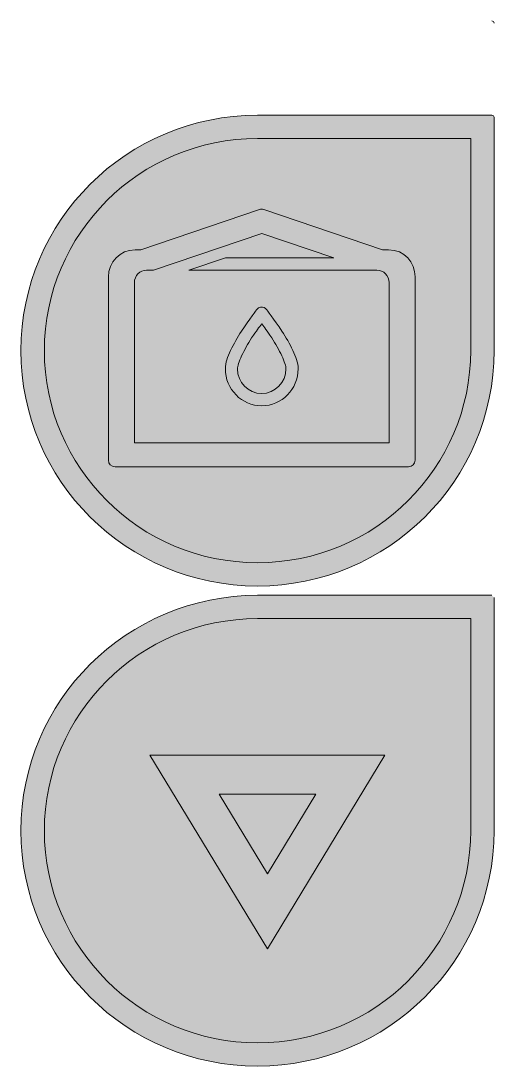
# Model space of a CAD drawing. Header units: inches. Extents: x 130 to 232, y 291 to 515.
import ezdxf

# ---------------------------------------------------------------- set-up
doc = ezdxf.new("R2010")
doc.units = ezdxf.units.IN
doc.header["$MEASUREMENT"] = 0
doc.layers.add('Camada 1', color=7, linetype='Continuous')

# ---------------------------------------------------------------- blocks, each defined once
blk = doc.blocks.new('block 2')
at = {"layer": 'Camada 1', "lineweight": 0}
blk.add_open_spline([(231.5, 514.5), (231.5, 514.78), (231.27, 515), (231, 515)], degree=3, dxfattribs=at)
blk = doc.blocks.new('block 3')
at = {"layer": 'Camada 1', "lineweight": 0}
blk.add_open_spline([(231.5, 494.26), (231.5, 494.54), (231.27, 494.76), (231, 494.76)], degree=3, dxfattribs=at)
blk = doc.blocks.new('block 4')
at = {"layer": 'Camada 1', "true_color": 0x146432}
h = blk.add_hatch(color=109, dxfattribs=at)
h.dxf.hatch_style = 2
edge = h.paths.add_edge_path()
edge.add_spline(control_points=[(231.5, 494.26), (231.5, 494.26), (231.5, 444.26), (231.5, 444.26), (231.5, 416.37), (208.79, 393.76), (180.77, 393.76), (152.75, 393.76), (130.04, 416.37), (130.04, 444.26), (130.04, 472.15), (152.75, 494.76), (180.77, 494.76), (180.77, 494.76), (231, 494.76), (231, 494.76)], knot_values=[0, 0, 0, 0, 1, 1, 1, 2, 2, 2, 3, 3, 3, 4, 4, 4, 5, 5, 5, 5], degree=3, periodic=0)
edge.add_line((231, 494.76), (231.5, 494.26))
at = {"layer": 'Camada 1', "lineweight": 0}
blk.add_open_spline([(231.5, 494.26), (231.5, 494.26), (231.5, 444.26), (231.5, 444.26), (231.5, 416.37), (208.79, 393.76), (180.77, 393.76), (152.75, 393.76), (130.04, 416.37), (130.04, 444.26), (130.04, 472.15), (152.75, 494.76), (180.77, 494.76), (180.77, 494.76), (231, 494.76), (231, 494.76)], degree=3, knots=[0, 0, 0, 0, 1, 1, 1, 2, 2, 2, 3, 3, 3, 4, 4, 4, 5, 5, 5, 5], dxfattribs=at)
blk = doc.blocks.new('block 5')
at = {"layer": 'Camada 1', "true_color": 0x8cbe28}
h = blk.add_hatch(color=62, dxfattribs=at)
h.dxf.hatch_style = 2
edge = h.paths.add_edge_path()
edge.add_spline(control_points=[(226.48, 489.76), (226.48, 489.76), (226.48, 444.26), (226.48, 444.26), (226.48, 419.13), (206.02, 398.76), (180.77, 398.76), (155.53, 398.76), (135.07, 419.13), (135.07, 444.26), (135.07, 469.39), (155.53, 489.76), (180.77, 489.76), (180.77, 489.76), (226.48, 489.76), (226.48, 489.76)], knot_values=[0, 0, 0, 0, 1, 1, 1, 2, 2, 2, 3, 3, 3, 4, 4, 4, 5, 5, 5, 5], degree=3, periodic=1)
at = {"layer": 'Camada 1', "lineweight": 0}
blk.add_open_spline([(226.48, 489.76), (226.48, 489.76), (226.48, 444.26), (226.48, 444.26), (226.48, 419.13), (206.02, 398.76), (180.77, 398.76), (155.53, 398.76), (135.07, 419.13), (135.07, 444.26), (135.07, 469.39), (155.53, 489.76), (180.77, 489.76), (180.77, 489.76), (226.48, 489.76), (226.48, 489.76)], degree=3, knots=[0, 0, 0, 0, 1, 1, 1, 2, 2, 2, 3, 3, 3, 4, 4, 4, 5, 5, 5, 5], dxfattribs=at)
blk = doc.blocks.new('block 6')
at = {"layer": 'Camada 1', "true_color": 0x146432}
h = blk.add_hatch(color=109, dxfattribs=at)
h.dxf.hatch_style = 2
edge = h.paths.add_edge_path()
edge.add_spline(control_points=[(231.5, 391.26), (231.5, 391.26), (231.5, 341.26), (231.5, 341.26), (231.5, 313.37), (208.79, 290.76), (180.77, 290.76), (152.75, 290.76), (130.04, 313.37), (130.04, 341.26), (130.04, 369.15), (152.75, 391.76), (180.77, 391.76), (180.77, 391.76), (231, 391.76), (231, 391.76)], knot_values=[0, 0, 0, 0, 1, 1, 1, 2, 2, 2, 3, 3, 3, 4, 4, 4, 5, 5, 5, 5], degree=3, periodic=0)
edge.add_line((231, 391.76), (231.5, 391.26))
at = {"layer": 'Camada 1', "lineweight": 0}
blk.add_open_spline([(231.5, 391.26), (231.5, 391.26), (231.5, 341.26), (231.5, 341.26), (231.5, 313.37), (208.79, 290.76), (180.77, 290.76), (152.75, 290.76), (130.04, 313.37), (130.04, 341.26), (130.04, 369.15), (152.75, 391.76), (180.77, 391.76), (180.77, 391.76), (231, 391.76), (231, 391.76)], degree=3, knots=[0, 0, 0, 0, 1, 1, 1, 2, 2, 2, 3, 3, 3, 4, 4, 4, 5, 5, 5, 5], dxfattribs=at)
blk = doc.blocks.new('block 7')
at = {"layer": 'Camada 1', "true_color": 0x8cbe28}
h = blk.add_hatch(color=62, dxfattribs=at)
h.dxf.hatch_style = 2
edge = h.paths.add_edge_path()
edge.add_spline(control_points=[(226.48, 386.76), (226.48, 386.76), (226.48, 341.26), (226.48, 341.26), (226.48, 316.13), (206.02, 295.76), (180.77, 295.76), (155.53, 295.76), (135.07, 316.13), (135.07, 341.26), (135.07, 366.39), (155.53, 386.76), (180.77, 386.76), (180.77, 386.76), (226.48, 386.76), (226.48, 386.76)], knot_values=[0, 0, 0, 0, 1, 1, 1, 2, 2, 2, 3, 3, 3, 4, 4, 4, 5, 5, 5, 5], degree=3, periodic=1)
at = {"layer": 'Camada 1', "lineweight": 0}
blk.add_open_spline([(226.48, 386.76), (226.48, 386.76), (226.48, 341.26), (226.48, 341.26), (226.48, 316.13), (206.02, 295.76), (180.77, 295.76), (155.53, 295.76), (135.07, 316.13), (135.07, 341.26), (135.07, 366.39), (155.53, 386.76), (180.77, 386.76), (180.77, 386.76), (226.48, 386.76), (226.48, 386.76)], degree=3, knots=[0, 0, 0, 0, 1, 1, 1, 2, 2, 2, 3, 3, 3, 4, 4, 4, 5, 5, 5, 5], dxfattribs=at)

msp = doc.modelspace()

# ---------------------------------------------------------------- linework, layer by layer
at = {"layer": 'Camada 1', "lineweight": 0}
for points in [[(208.1, 357.48), (200.69, 357.48), (157.7, 357.48), (182.9, 315.95), (208.1, 357.48)], [(193.27, 349.11), (182.89, 332.02), (172.52, 349.11), (193.27, 349.11)]]:
    msp.add_lwpolyline(points, dxfattribs=at)
for points, knots in [([(181.54, 474.62), (181.43, 474.6), (181.33, 474.57), (181.23, 474.52), (181.23, 474.52), (155.76, 465.89), (155.76, 465.89), (155.76, 465.89), (154.51, 465.89), (154.51, 465.89), (151.36, 465.89), (148.79, 463.26), (148.79, 460.07), (148.79, 460.07), (148.79, 420.78), (148.79, 420.78), (148.79, 419.98), (149.43, 419.33), (150.22, 419.33), (150.22, 419.33), (213.13, 419.33), (213.13, 419.33), (213.92, 419.33), (214.56, 419.98), (214.56, 420.78), (214.56, 420.78), (214.56, 460.07), (214.56, 460.07), (214.56, 463.26), (212.3, 465.89), (208.84, 465.89), (208.84, 465.89), (207.59, 465.89), (207.59, 465.89), (207.59, 465.89), (182.12, 474.52), (182.12, 474.52), (181.94, 474.6), (181.74, 474.63), (181.54, 474.62)], [0, 0, 0, 0, 1, 1, 1, 2, 2, 2, 3, 3, 3, 4, 4, 4, 5, 5, 5, 6, 6, 6, 7, 7, 7, 8, 8, 8, 9, 9, 9, 10, 10, 10, 11, 11, 11, 12, 12, 12, 13, 13, 13, 13]), ([(181.67, 469.42), (181.67, 469.42), (197.11, 464.17), (197.11, 464.17), (197.11, 464.17), (173.88, 464.17), (173.88, 464.17), (173.88, 464.17), (166.08, 461.52), (166.08, 461.52), (166.08, 461.52), (206.37, 461.52), (206.37, 461.52), (207.83, 461.52), (208.97, 460.35), (208.97, 458.87), (208.97, 458.87), (208.97, 424.48), (208.97, 424.48), (208.97, 424.48), (154.38, 424.48), (154.38, 424.48), (154.38, 424.48), (154.38, 458.87), (154.38, 458.87), (154.38, 460.35), (155.52, 461.52), (156.98, 461.52), (156.98, 461.52), (158.28, 461.52), (158.28, 461.52), (158.42, 461.52), (158.55, 461.55), (158.68, 461.6), (158.68, 461.6), (181.67, 469.42), (181.67, 469.42)], [0, 0, 0, 0, 1, 1, 1, 2, 2, 2, 3, 3, 3, 4, 4, 4, 5, 5, 5, 6, 6, 6, 7, 7, 7, 8, 8, 8, 9, 9, 9, 10, 10, 10, 11, 11, 11, 12, 12, 12, 12]), ([(181.43, 453.58), (181.12, 453.52), (180.85, 453.34), (180.66, 453.09), (180.66, 453.09), (178.99, 451), (177.33, 448.42), (176.5, 447.13), (175.66, 445.69), (175.01, 444.32), (174.36, 442.95), (173.88, 441.67), (173.88, 440.36), (173.88, 435.99), (177.38, 432.42), (181.67, 432.42), (185.97, 432.42), (189.48, 435.99), (189.48, 440.36), (189.48, 441.67), (188.99, 442.96), (188.34, 444.32), (187.69, 445.69), (186.85, 447.13), (186.02, 448.42), (184.36, 451), (182.69, 453.09), (182.69, 453.09), (182.42, 453.44), (181.99, 453.62), (181.55, 453.58), (181.51, 453.59), (181.47, 453.59), (181.43, 453.58)], [0, 0, 0, 0, 1, 1, 1, 2, 2, 2, 3, 3, 3, 4, 4, 4, 5, 5, 5, 6, 6, 6, 7, 7, 7, 8, 8, 8, 9, 9, 9, 10, 10, 10, 11, 11, 11, 11]), ([(181.67, 449.99), (182.26, 449.22), (182.75, 448.63), (183.83, 446.97), (184.62, 445.74), (185.41, 444.37), (185.98, 443.17), (186.55, 441.96), (186.88, 440.87), (186.88, 440.36), (186.88, 437.42), (184.56, 435.06), (181.67, 435.06), (178.79, 435.06), (176.48, 437.42), (176.48, 440.36), (176.48, 440.87), (176.8, 441.96), (177.37, 443.17), (177.94, 444.37), (178.73, 445.74), (179.52, 446.97), (180.6, 448.63), (181.09, 449.22), (181.67, 449.99)], [0, 0, 0, 0, 1, 1, 1, 2, 2, 2, 3, 3, 3, 4, 4, 4, 5, 5, 5, 6, 6, 6, 7, 7, 7, 8, 8, 8, 8])]:
    msp.add_open_spline(points, degree=3, knots=knots, dxfattribs=at)

# ---------------------------------------------------------------- block references
at = {"layer": 'Camada 1'}
for name in ['block 2', 'block 4', 'block 3', 'block 5', 'block 6', 'block 7']:
    msp.add_blockref(name, (0, 0), dxfattribs=at)

doc.saveas('drawing.dxf')
